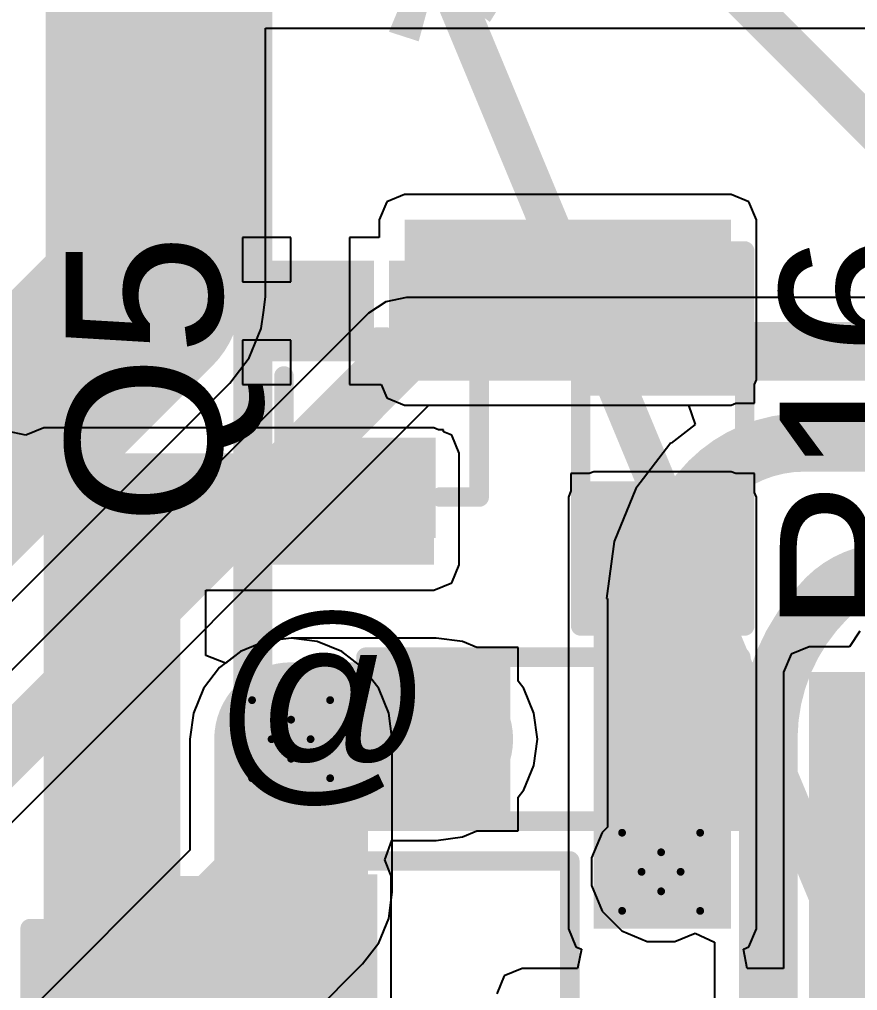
# Model space of a CAD drawing. Header units: millimetres. Extents: x -41 to 155, y -111 to 87.
# Drawn here: x -1.52 to 3.93, y -9.64 to -3.32 of the extents above; entities that cross this region are included whole.
import ezdxf

# ---------------------------------------------------------------- set-up
doc = ezdxf.new("R2010")
doc.units = ezdxf.units.MM
for name, color, linetype in [('BottomLayer', 5, 'Continuous'), ('DrillDrawing', 1, 'Continuous'), ('Mechanical1', 6, 'Continuous'), ('Mechanical2', 216, 'Continuous'), ('TopLayer', 1, 'Continuous'), ('TopOverlay', 2, 'Continuous'), ('TopPaste', 8, 'Continuous'), ('TopSolder', 216, 'Continuous'), ('ViaHoleLayer', 16, 'Continuous')]:
    doc.layers.add(name, color=color, linetype=linetype)
doc.styles.add('Arial', font='', dxfattribs={"height": 0.2})
doc.styles.get('Arial').set_extended_font_data('Arial')

# ---------------------------------------------------------------- blocks, each defined once
blk = doc.blocks.new('SOT_23_2')
at = {"layer": 'TopLayer'}
for points in [[(-0.41000045, 1.46000089), (0.41000045, 1.46000089), (0.41000045, 0.54000019), (-0.41000045, 0.54000019)], [(-1.36000109, -0.54000019), (-0.54000019, -0.54000019), (-0.54000019, -1.46000089), (-1.36000109, -1.46000089)], [(0.54000019, -0.54000019), (1.36000109, -0.54000019), (1.36000109, -1.46000089), (0.54000019, -1.46000089)]]:
    blk.add_hatch(color=1, dxfattribs=at).paths.add_polyline_path(points)
at = {"layer": 'TopPaste'}
for points in [[(-0.41000045, 1.46000089), (0.41000045, 1.46000089), (0.41000045, 0.54000019), (-0.41000045, 0.54000019)], [(-1.36000109, -0.54000019), (-0.54000019, -0.54000019), (-0.54000019, -1.46000089), (-1.36000109, -1.46000089)], [(0.54000019, -0.54000019), (1.36000109, -0.54000019), (1.36000109, -1.46000089), (0.54000019, -1.46000089)]]:
    blk.add_hatch(color=8, dxfattribs=at).paths.add_polyline_path(points)
at = {"layer": 'TopSolder'}
for points in [[(-0.51160045, 1.56160089), (0.51160045, 1.56160089), (0.51160045, 0.43840019), (-0.51160045, 0.43840019)], [(-1.46160109, -0.43840019), (-0.43840019, -0.43840019), (-0.43840019, -1.56160089), (-1.46160109, -1.56160089)], [(0.43840019, -0.43840019), (1.46160109, -0.43840019), (1.46160109, -1.56160089), (0.43840019, -1.56160089)]]:
    blk.add_hatch(color=216, dxfattribs=at).paths.add_polyline_path(points)
at = {"layer": 'TopOverlay', "const_width": 0.127}
for points in [[(-1.5494, -0.5841999999999999), (-1.5494, 0.8128)], [(-0.5588, 0.8128), (-1.5494, 0.8128)], [(1.5494, 0.8128), (0.5588, 0.8128)], [(1.5494, -0.5841999999999999), (1.5494, 0.8128)], [(0.3302, -0.7874), (-0.3302, -0.7874)], [(-1.5494, -1.1684), (-1.6764, -1.0414)], [(-1.6764, -1.2954), (-1.6764, -1.0414)], [(-1.6764, -1.2954), (-1.5494, -1.1684)]]:
    blk.add_lwpolyline(points, dxfattribs=at)
at = {"layer": 'TopOverlay', "const_width": 0.0635}
for points in [[(-1.58115, 0.8128, 1), (-1.51765, 0.8128, 1)], [(-1.58115, 0.8128, 1), (-1.51765, 0.8128, 1)], [(-0.5905499999999999, 0.8128, 1), (-0.52705, 0.8128, 1)], [(0.52705, 0.8128, 1), (0.5905499999999999, 0.8128, 1)], [(1.51765, 0.8128, 1), (1.58115, 0.8128, 1)], [(1.51765, 0.8128, 1), (1.58115, 0.8128, 1)], [(-1.58115, -0.5841999999999999, 1), (-1.51765, -0.5841999999999999, 1)], [(1.51765, -0.5841999999999999, 1), (1.58115, -0.5841999999999999, 1)], [(-0.36195, -0.7874, 1), (-0.29845, -0.7874, 1)], [(0.29845, -0.7874, 1), (0.36195, -0.7874, 1)], [(-1.70815, -1.0414, 1), (-1.64465, -1.0414, 1)], [(-1.70815, -1.0414, 1), (-1.64465, -1.0414, 1)], [(-1.58115, -1.1684, 1), (-1.51765, -1.1684, 1)], [(-1.58115, -1.1684, 1), (-1.51765, -1.1684, 1)], [(-1.70815, -1.2954, 1), (-1.64465, -1.2954, 1)], [(-1.70815, -1.2954, 1), (-1.64465, -1.2954, 1)]]:
    blk.add_lwpolyline(points, format="xyb", close=True, dxfattribs=at)
blk = doc.blocks.new('R___0603_16')
at = {"layer": 'TopLayer'}
for points in [[(-0.3809999999999999, 0.4445), (-0.3809999999999999, -0.4445), (-1.143, -0.4445), (-1.143, 0.4445)], [(1.143, 0.4445), (1.143, -0.4445), (0.3809999999999999, -0.4445), (0.3809999999999999, 0.4445)]]:
    blk.add_hatch(color=1, dxfattribs=at).paths.add_polyline_path(points)
at = {"layer": 'TopPaste'}
for points in [[(-0.3809999999999999, 0.4445), (-0.3809999999999999, -0.4445), (-1.143, -0.4445), (-1.143, 0.4445)], [(1.143, 0.4445), (1.143, -0.4445), (0.3809999999999999, -0.4445), (0.3809999999999999, 0.4445)]]:
    blk.add_hatch(color=8, dxfattribs=at).paths.add_polyline_path(points)
at = {"layer": 'TopSolder'}
for points in [[(-0.2794, 0.5460999999999999), (-0.2794, -0.5460999999999999), (-1.2446, -0.5460999999999999), (-1.2446, 0.5460999999999999)], [(1.2446, 0.5460999999999999), (1.2446, -0.5460999999999999), (0.2794, -0.5460999999999999), (0.2794, 0.5460999999999999)]]:
    blk.add_hatch(color=216, dxfattribs=at).paths.add_polyline_path(points)
at = {"layer": 'TopOverlay', "const_width": 0.127}
for points in [[(-1.2192, 0.5334), (-1.2192, -0.5334)], [(-1.2192, 0.5334), (1.2192, 0.5334)], [(1.2192, 0.5334), (1.2192, -0.5334)], [(-1.2192, -0.5334), (1.2192, -0.5334)]]:
    blk.add_lwpolyline(points, dxfattribs=at)
at = {"layer": 'TopOverlay', "const_width": 0.0635}
for points in [[(-1.25095, 0.5334, 1), (-1.18745, 0.5334, 1)], [(-1.25095, 0.5334, 1), (-1.18745, 0.5334, 1)], [(1.18745, 0.5334, 1), (1.25095, 0.5334, 1)], [(1.18745, 0.5334, 1), (1.25095, 0.5334, 1)], [(-1.25095, -0.5334, 1), (-1.18745, -0.5334, 1)], [(-1.25095, -0.5334, 1), (-1.18745, -0.5334, 1)], [(1.18745, -0.5334, 1), (1.25095, -0.5334, 1)], [(1.18745, -0.5334, 1), (1.25095, -0.5334, 1)]]:
    blk.add_lwpolyline(points, format="xyb", close=True, dxfattribs=at)
blk = doc.blocks.new('R___0603_17')
at = {"layer": 'TopLayer'}
for points in [[(-0.3809999999999999, 0.4445), (-0.3809999999999999, -0.4445), (-1.143, -0.4445), (-1.143, 0.4445)], [(1.143, 0.4445), (1.143, -0.4445), (0.3809999999999999, -0.4445), (0.3809999999999999, 0.4445)]]:
    blk.add_hatch(color=1, dxfattribs=at).paths.add_polyline_path(points)
at = {"layer": 'TopPaste'}
for points in [[(-0.3809999999999999, 0.4445), (-0.3809999999999999, -0.4445), (-1.143, -0.4445), (-1.143, 0.4445)], [(1.143, 0.4445), (1.143, -0.4445), (0.3809999999999999, -0.4445), (0.3809999999999999, 0.4445)]]:
    blk.add_hatch(color=8, dxfattribs=at).paths.add_polyline_path(points)
at = {"layer": 'TopSolder'}
for points in [[(-0.2794, 0.5460999999999999), (-0.2794, -0.5460999999999999), (-1.2446, -0.5460999999999999), (-1.2446, 0.5460999999999999)], [(1.2446, 0.5460999999999999), (1.2446, -0.5460999999999999), (0.2794, -0.5460999999999999), (0.2794, 0.5460999999999999)]]:
    blk.add_hatch(color=216, dxfattribs=at).paths.add_polyline_path(points)
at = {"layer": 'TopOverlay', "const_width": 0.127}
for points in [[(-1.2192, 0.5334), (-1.2192, -0.5334)], [(1.2192, 0.5334), (-1.2192, 0.5334)], [(1.2192, 0.5334), (1.2192, -0.5334)], [(1.2192, -0.5334), (-1.2192, -0.5334)]]:
    blk.add_lwpolyline(points, dxfattribs=at)
at = {"layer": 'TopOverlay', "const_width": 0.0635}
for points in [[(-1.25095, 0.5334, 1), (-1.18745, 0.5334, 1)], [(-1.25095, 0.5334, 1), (-1.18745, 0.5334, 1)], [(1.18745, 0.5334, 1), (1.25095, 0.5334, 1)], [(1.18745, 0.5334, 1), (1.25095, 0.5334, 1)], [(-1.25095, -0.5334, 1), (-1.18745, -0.5334, 1)], [(-1.25095, -0.5334, 1), (-1.18745, -0.5334, 1)], [(1.18745, -0.5334, 1), (1.25095, -0.5334, 1)], [(1.18745, -0.5334, 1), (1.25095, -0.5334, 1)]]:
    blk.add_lwpolyline(points, format="xyb", close=True, dxfattribs=at)
blk = doc.blocks.new('SOT_723_19')
at = {"layer": 'TopLayer'}
for points in [[(-0.2499995, 0.7999996699999999), (0.2499995, 0.7999996699999999), (0.2499995, 0.35000057), (-0.2499995, 0.35000057)], [(-0.6499986999999999, -0.35000057), (-0.1499997, -0.35000057), (-0.1499997, -0.7999996699999999), (-0.6499986999999999, -0.7999996699999999)], [(0.15000224, -0.35000057), (0.65000124, -0.35000057), (0.65000124, -0.7999996699999999), (0.15000224, -0.7999996699999999)]]:
    blk.add_hatch(color=1, dxfattribs=at).paths.add_polyline_path(points)
at = {"layer": 'TopPaste'}
for points in [[(-0.2499995, 0.7999996699999999), (0.2499995, 0.7999996699999999), (0.2499995, 0.35000057), (-0.2499995, 0.35000057)], [(-0.6499986999999999, -0.35000057), (-0.1499997, -0.35000057), (-0.1499997, -0.7999996699999999), (-0.6499986999999999, -0.7999996699999999)], [(0.15000224, -0.35000057), (0.65000124, -0.35000057), (0.65000124, -0.7999996699999999), (0.15000224, -0.7999996699999999)]]:
    blk.add_hatch(color=8, dxfattribs=at).paths.add_polyline_path(points)
at = {"layer": 'TopSolder'}
for points in [[(-0.3515995, 0.90159967), (0.3515995, 0.90159967), (0.3515995, 0.24840057), (-0.3515995, 0.24840057)], [(-0.7515987, -0.24840057), (-0.0483997, -0.24840057), (-0.0483997, -0.90159967), (-0.7515987, -0.90159967)], [(0.04840223999999999, -0.24840057), (0.75160124, -0.24840057), (0.75160124, -0.90159967), (0.04840223999999999, -0.90159967)]]:
    blk.add_hatch(color=216, dxfattribs=at).paths.add_polyline_path(points)
at = {"layer": 'TopOverlay', "const_width": 0.127}
for points in [[(-0.3809999999999999, 0.635), (-0.635, 0.635)], [(-0.635, 0.635), (-0.635, -0.1524)], [(-0.3809999999999999, 0.635), (-0.635, 0.635)], [(-0.635, 0.635), (-0.635, -0.1524)], [(0.635, 0.635), (0.3809999999999999, 0.635)], [(0.635, 0.635), (0.635, -0.1524)], [(-0.8128, -0.5334), (-0.9397999999999999, -0.4064)], [(-0.9397999999999999, -0.4064), (-0.9397999999999999, -0.6604)], [(0.0254, -0.4064), (-0.0254, -0.4064)], [(-0.8128, -0.5334), (-0.9397999999999999, -0.6604)]]:
    blk.add_lwpolyline(points, dxfattribs=at)
at = {"layer": 'TopOverlay', "const_width": 0.0635}
for points in [[(-0.66675, 0.635, 1), (-0.60325, 0.635, 1)], [(-0.66675, 0.635, 1), (-0.60325, 0.635, 1)], [(-0.66675, 0.635, 1), (-0.60325, 0.635, 1)], [(-0.66675, 0.635, 1), (-0.60325, 0.635, 1)], [(-0.41275, 0.635, 1), (-0.34925, 0.635, 1)], [(-0.41275, 0.635, 1), (-0.34925, 0.635, 1)], [(0.34925, 0.635, 1), (0.41275, 0.635, 1)], [(0.60325, 0.635, 1), (0.66675, 0.635, 1)], [(0.60325, 0.635, 1), (0.66675, 0.635, 1)], [(-0.66675, -0.1524, 1), (-0.60325, -0.1524, 1)], [(-0.66675, -0.1524, 1), (-0.60325, -0.1524, 1)], [(0.60325, -0.1524, 1), (0.66675, -0.1524, 1)], [(-0.9715499999999999, -0.4064, 1), (-0.9080499999999999, -0.4064, 1)], [(-0.9715499999999999, -0.4064, 1), (-0.9080499999999999, -0.4064, 1)], [(-0.05714999999999999, -0.4064, 1), (0.00635, -0.4064, 1)], [(-0.00635, -0.4064, 1), (0.05714999999999999, -0.4064, 1)], [(-0.84455, -0.5334, 1), (-0.7810499999999999, -0.5334, 1)], [(-0.84455, -0.5334, 1), (-0.7810499999999999, -0.5334, 1)], [(-0.9715499999999999, -0.6604, 1), (-0.9080499999999999, -0.6604, 1)], [(-0.9715499999999999, -0.6604, 1), (-0.9080499999999999, -0.6604, 1)]]:
    blk.add_lwpolyline(points, format="xyb", close=True, dxfattribs=at)
blk = doc.blocks.new('R___0603_86')
at = {"layer": 'TopLayer'}
for points in [[(-0.3809999999999999, 0.4445), (-0.3809999999999999, -0.4445), (-1.143, -0.4445), (-1.143, 0.4445)], [(1.143, 0.4445), (1.143, -0.4445), (0.3809999999999999, -0.4445), (0.3809999999999999, 0.4445)]]:
    blk.add_hatch(color=1, dxfattribs=at).paths.add_polyline_path(points)
at = {"layer": 'TopPaste'}
for points in [[(-0.3809999999999999, 0.4445), (-0.3809999999999999, -0.4445), (-1.143, -0.4445), (-1.143, 0.4445)], [(1.143, 0.4445), (1.143, -0.4445), (0.3809999999999999, -0.4445), (0.3809999999999999, 0.4445)]]:
    blk.add_hatch(color=8, dxfattribs=at).paths.add_polyline_path(points)
at = {"layer": 'TopSolder'}
for points in [[(-0.2794, 0.5460999999999999), (-0.2794, -0.5460999999999999), (-1.2446, -0.5460999999999999), (-1.2446, 0.5460999999999999)], [(1.2446, 0.5460999999999999), (1.2446, -0.5460999999999999), (0.2794, -0.5460999999999999), (0.2794, 0.5460999999999999)]]:
    blk.add_hatch(color=216, dxfattribs=at).paths.add_polyline_path(points)
at = {"layer": 'TopOverlay', "const_width": 0.127}
for points in [[(1.2192, 0.5334), (-1.2192, 0.5334)], [(-1.2192, -0.5334), (-1.2192, 0.5334)], [(1.2192, -0.5334), (1.2192, 0.5334)], [(1.2192, -0.5334), (-1.2192, -0.5334)]]:
    blk.add_lwpolyline(points, dxfattribs=at)
at = {"layer": 'TopOverlay', "const_width": 0.0635}
for points in [[(-1.25095, 0.5334, 1), (-1.18745, 0.5334, 1)], [(-1.25095, 0.5334, 1), (-1.18745, 0.5334, 1)], [(1.18745, 0.5334, 1), (1.25095, 0.5334, 1)], [(1.18745, 0.5334, 1), (1.25095, 0.5334, 1)], [(-1.25095, -0.5334, 1), (-1.18745, -0.5334, 1)], [(-1.25095, -0.5334, 1), (-1.18745, -0.5334, 1)], [(1.18745, -0.5334, 1), (1.25095, -0.5334, 1)], [(1.18745, -0.5334, 1), (1.25095, -0.5334, 1)]]:
    blk.add_lwpolyline(points, format="xyb", close=True, dxfattribs=at)

msp = doc.modelspace()

# ---------------------------------------------------------------- hatches: boundary and pattern name
at = {"layer": 'BottomLayer'}
h = msp.add_hatch(color=5, dxfattribs=at)
edge = h.paths.add_edge_path()
edge.add_arc((0.24971248, -8.001), 0.2999994, 0, 360)
h = msp.add_hatch(color=5, dxfattribs=at)
edge = h.paths.add_edge_path()
edge.add_arc((2.65671808, -8.8634443), 0.2999994, 0, 360)
at = {"layer": 'TopLayer'}
for points in [[(0.9881997, -5.6642), (3.11149746, -5.6642), (3.11149746, -4.6228), (0.9881997, -4.6228)], [(-1.3589, -10.19485134), (-0.4698999999999999, -10.19485134), (-0.4698999999999999, -6.1411993), (-1.3589, -6.1411993)], [(-1.143, -6.86656234), (1.17909848, -6.86656234), (1.17909848, -6.1411993), (-1.143, -6.1411993)], [(2.21873064, -9.233989659999999), (3.1115, -9.233989659999999), (3.1115, -6.426202539999999), (2.21873064, -6.426202539999999)], [(3.61871768, -10.3886), (4.419599999999999, -10.3886), (4.419599999999999, -7.564434959999999), (3.61871768, -7.564434959999999)], [(3.909263199999999, -8.19759854), (5.81330816, -8.19759854), (5.81330816, -7.564432419999999), (3.909263199999999, -7.564432419999999)], [(-1.3589, -10.2108), (0.7366, -10.2108), (0.7366, -8.889999999999999), (-1.3589, -8.889999999999999)]]:
    msp.add_hatch(color=1, dxfattribs=at).paths.add_polyline_path(points)
h = msp.add_hatch(color=1, dxfattribs=at)
edge = h.paths.add_edge_path()
edge.add_arc((0.24971248, -8.001), 0.2999994, 0, 360)
h = msp.add_hatch(color=1, dxfattribs=at)
edge = h.paths.add_edge_path()
edge.add_arc((2.65671808, -8.8634443), 0.2999994, 0, 360)
at = {"layer": 'ViaHoleLayer'}
h = msp.add_hatch(color=16, dxfattribs=at)
edge = h.paths.add_edge_path()
edge.add_arc((0.24971248, -8.001), 0.1499997, 0, 360)
h = msp.add_hatch(color=16, dxfattribs=at)
edge = h.paths.add_edge_path()
edge.add_arc((2.65671808, -8.8634443), 0.1499997, 0, 360)

# ---------------------------------------------------------------- linework, layer by layer
at = {"layer": 'BottomLayer'}
for p, q in [((0.0829945, -5.12368038), (0.0829945, -3.37565492)), ((0.0829945, -3.37565492), (7.92184598, -3.37565492)), ((0.06946392, -5.22647672), (0.08299704, -5.1237007)), ((0.08299704, -5.1237007), (0.0829945, -5.12368038)), ((0.86701122, -5.15549896), (0.75358752, -5.23128494)), ((1.00080572, -5.12888484), (0.86701122, -5.15549896)), ((6.931327259999999, -5.12888484), (1.00080572, -5.12888484)), ((0.75358752, -5.23128494), (-4.23924476, -10.22411722)), ((0.05593333999999999, -5.329252739999999), (0.06946392, -5.22647672)), ((-0.0234061, -5.52079922), (0.05593333999999999, -5.329252739999999)), ((-0.1496187, -5.685282), (-0.0234061, -5.52079922)), ((-1.833118, -7.3687813), (-0.14962886, -5.68528962)), ((-0.14962886, -5.68528962), (-0.1496187, -5.685282)), ((-3.64240826, -10.61615352), (1.14562382, -5.828121439999999)), ((1.14562382, -5.828121439999999), (2.83473906, -5.828121439999999)), ((2.83473906, -5.828121439999999), (2.87785048, -5.95512144)), ((2.87785048, -5.95512144), (2.72195036, -6.074750359999999)), ((2.72067782, -6.07347782), (2.49328178, -6.3698247)), ((2.72195036, -6.074750359999999), (2.72067782, -6.07347782)), ((2.49328178, -6.3698247), (2.35033566, -6.714931959999999)), ((2.35033566, -6.714931959999999), (2.30157782, -7.08527412)), ((2.30157782, -7.08527412), (2.30709978, -7.08527412)), ((2.30709978, -7.08527412), (2.30709978, -8.573274699999999)), ((0.07940294, -7.36539294), (-0.07930134, -7.43113068)), ((0.24971248, -7.342972359999999), (0.07940294, -7.36539294)), ((0.42002202, -7.36539294), (0.24971248, -7.342972359999999)), ((0.5787262999999999, -7.43113068), (0.42002202, -7.36539294)), ((-0.07930134, -7.43113068), (-0.2155825, -7.535705019999999)), ((0.7150074599999999, -7.535705019999999), (0.5787262999999999, -7.43113068)), ((-0.2155825, -7.535705019999999), (-0.32015684, -7.671986179999999)), ((0.8195817999999999, -7.671986179999999), (0.7150074599999999, -7.535705019999999)), ((-0.32015684, -7.671986179999999), (-0.38589458, -7.830690459999999)), ((0.8853195399999999, -7.830690459999999), (0.8195817999999999, -7.671986179999999)), ((-0.38589458, -7.830690459999999), (-0.40831516, -8.001)), ((0.9077401199999999, -8.001), (0.8853195399999999, -7.830690459999999)), ((-0.40831516, -8.001), (-0.40831516, -8.7233252)), ((0.9077401199999999, -8.99588752), (0.9077401199999999, -8.001)), ((2.30709978, -8.573274699999999), (2.27319332, -8.60718116)), ((2.27319332, -8.60718116), (2.20431868, -8.77345718)), ((-0.40831516, -8.7233252), (-2.47189498, -10.78690502)), ((2.20431868, -8.77345718), (2.20431868, -8.95343142)), ((2.20431868, -8.95343142), (2.27319332, -9.119707439999999)), ((0.8853195399999999, -9.16619706), (0.9077401199999999, -8.99588752)), ((2.27319332, -9.119707439999999), (2.40045494, -9.24696906)), ((0.8195817999999999, -9.32490134), (0.8853195399999999, -9.16619706)), ((2.40045494, -9.24696906), (2.56673096, -9.3158437)), ((2.7467052, -9.3158437), (2.87734756, -9.261728999999999)), ((2.87734756, -9.261728999999999), (3.0043501, -9.321535840000001)), ((0.7150074599999999, -9.4611825), (0.8195817999999999, -9.32490134)), ((2.56673096, -9.3158437), (2.7467052, -9.3158437)), ((3.0043501, -9.321535840000001), (3.0043501, -11.01798914)), ((-1.54130502, -11.71749498), (0.7150074599999999, -9.4611825))]:
    msp.add_line(p, q, dxfattribs=at)
for points, const_width in [([(-0.7111999999999999, -5.1237007), (-0.7111999999999999, -2.5654)], 1.27), ([(-2.3946993, -6.8072), (-0.7111999999999999, -5.1237007)], 1.27), ([(-3.99202656, -10.47133542), (1.00080572, -5.47850314)], 0.3809999999999999), ([(1.00080572, -5.47850314), (7.205703140000001, -5.47850314)], 0.3809999999999999), ([(3.58500934, -6.0706), (4.67073742, -6.0706)], 0.3809999999999999), ([(2.65671808, -8.8634443), (2.65671808, -7.08527412)], 0.3809999999999999), ([(0.24971248, -8.99588752), (0.24971248, -8.001)], 1.00000054), ([(3.3539684, -13.44960988), (3.3539684, -7.999067059999999)], 0.3809999999999999), ([(-2.0066, -11.2522), (0.24971248, -8.99588752)], 1.00000054)]:
    msp.add_lwpolyline(points, dxfattribs=dict(at, const_width=const_width))
for points, const_width in [([(-1.0287, -5.1237007, 1), (-0.3937, -5.1237007, 1)], 0.635), ([(-1.0287, -5.1237007, 1), (-0.3937, -5.1237007, 1)], 0.635), ([(0.9055557199999998, -5.47850314, 1), (1.09605572, -5.47850314, 1)], 0.1905), ([(0.9055557199999998, -5.47850314, 1), (1.09605572, -5.47850314, 1)], 0.1905), ([(3.48975934, -6.0706, 1), (3.68025934, -6.0706, 1)], 0.1905), ([(3.48975934, -6.0706, 1), (3.68025934, -6.0706, 1)], 0.1905), ([(2.87655, -6.324599999999999, 1), (3.06705, -6.324599999999999, 1)], 0.1905), ([(2.87655, -6.324599999999999, 1), (3.06705, -6.324599999999999, 1)], 0.1905), ([(2.56146808, -7.08527412, 1), (2.75196808, -7.08527412, 1)], 0.1905), ([(2.56146808, -7.08527412, 1), (2.75196808, -7.08527412, 1)], 0.1905), ([(3.63722412, -7.08527412, 1), (3.82772412, -7.08527412, 1)], 0.1905), ([(3.63722412, -7.08527412, 1), (3.82772412, -7.08527412, 1)], 0.1905), ([(-0.00028702, -8.001, 1), (0.4997119799999999, -8.001, 1)], 0.499999), ([(3.2587184, -7.999067059999999, 1), (3.4492184, -7.999067059999999, 1)], 0.1905), ([(3.2587184, -7.999067059999999, 1), (3.4492184, -7.999067059999999, 1)], 0.1905), ([(3.258814919999999, -7.983273339999998, 1), (3.44931492, -7.983273339999998, 1)], 0.1905), ([(3.258814919999999, -7.983273339999998, 1), (3.44931492, -7.983273339999998, 1)], 0.1905), ([(-0.00028702, -8.99588752, 1), (0.4997119799999999, -8.99588752, 1)], 0.499999), ([(-0.00028702, -8.99588752, 1), (0.4997119799999999, -8.99588752, 1)], 0.499999), ([(2.56146808, -8.8634443, 1), (2.75196808, -8.8634443, 1)], 0.1905)]:
    msp.add_lwpolyline(points, format="xyb", close=True, dxfattribs=dict(at, const_width=const_width))
at = {"layer": 'BottomLayer', "const_width": 0.3809999999999999}
for points in [[(2.9718, -6.324599999999999, -0.198912367379658), (3.58500934, -6.0706)], [(2.65671808, -7.08527412, -0.198912367379658), (2.9718, -6.324599999999999)], [(3.73247412, -7.08527412, -0.198912367379658), (4.13694118, -6.917738259999999)], [(3.35406492, -7.983273339999998, -0.1957379662162805), (3.73247412, -7.08527412)], [(3.3539684, -7.999067059999999, -0.003055438572332334), (3.35406492, -7.983273339999998)]]:
    msp.add_lwpolyline(points, format="xyb", dxfattribs=at)
at = {"layer": 'DrillDrawing', "const_width": 0.0508}
for points in [[(-0.00428752, -7.746999999999999), (0.24971248, -7.874)], [(-0.00428752, -7.746999999999999), (0.12271248, -8.001)], [(0.24971248, -7.874), (0.50371248, -7.746999999999999)], [(0.37671248, -8.001), (0.50371248, -7.746999999999999)], [(-0.00428752, -8.254999999999999), (0.12271248, -8.001)], [(0.37671248, -8.001), (0.50371248, -8.254999999999999)], [(-0.00428752, -8.254999999999999), (0.24971248, -8.128)], [(0.24971248, -8.128), (0.50371248, -8.254999999999999)], [(2.40271808, -8.6094443), (2.65671808, -8.736444299999999)], [(2.40271808, -8.6094443), (2.52971808, -8.8634443)], [(2.65671808, -8.736444299999999), (2.91071808, -8.6094443)], [(2.78371808, -8.8634443), (2.91071808, -8.6094443)], [(2.40271808, -9.117444299999999), (2.52971808, -8.8634443)], [(2.78371808, -8.8634443), (2.91071808, -9.117444299999999)], [(2.40271808, -9.117444299999999), (2.65671808, -8.9904443)], [(2.65671808, -8.9904443), (2.91071808, -9.117444299999999)]]:
    msp.add_lwpolyline(points, dxfattribs=at)
at = {"layer": 'DrillDrawing', "const_width": 0.0254}
for points in [[(-0.01698752, -7.746999999999999, 1), (0.008412479999999998, -7.746999999999999, 1)], [(-0.01698752, -7.746999999999999, 1), (0.008412479999999998, -7.746999999999999, 1)], [(0.49101248, -7.746999999999999, 1), (0.51641248, -7.746999999999999, 1)], [(0.49101248, -7.746999999999999, 1), (0.51641248, -7.746999999999999, 1)], [(0.23701248, -7.874, 1), (0.26241248, -7.874, 1)], [(0.23701248, -7.874, 1), (0.26241248, -7.874, 1)], [(0.11001248, -8.001, 1), (0.13541248, -8.001, 1)], [(0.11001248, -8.001, 1), (0.13541248, -8.001, 1)], [(0.36401248, -8.001, 1), (0.3894124799999999, -8.001, 1)], [(0.36401248, -8.001, 1), (0.3894124799999999, -8.001, 1)], [(0.23701248, -8.128, 1), (0.26241248, -8.128, 1)], [(0.23701248, -8.128, 1), (0.26241248, -8.128, 1)], [(-0.01698752, -8.254999999999999, 1), (0.008412479999999998, -8.254999999999999, 1)], [(-0.01698752, -8.254999999999999, 1), (0.008412479999999998, -8.254999999999999, 1)], [(0.49101248, -8.254999999999999, 1), (0.51641248, -8.254999999999999, 1)], [(0.49101248, -8.254999999999999, 1), (0.51641248, -8.254999999999999, 1)], [(2.39001808, -8.6094443, 1), (2.41541808, -8.6094443, 1)], [(2.39001808, -8.6094443, 1), (2.41541808, -8.6094443, 1)], [(2.898018079999999, -8.6094443, 1), (2.92341808, -8.6094443, 1)], [(2.898018079999999, -8.6094443, 1), (2.92341808, -8.6094443, 1)], [(2.64401808, -8.736444299999999, 1), (2.66941808, -8.736444299999999, 1)], [(2.64401808, -8.736444299999999, 1), (2.66941808, -8.736444299999999, 1)], [(2.51701808, -8.8634443, 1), (2.54241808, -8.8634443, 1)], [(2.51701808, -8.8634443, 1), (2.54241808, -8.8634443, 1)], [(2.77101808, -8.8634443, 1), (2.79641808, -8.8634443, 1)], [(2.77101808, -8.8634443, 1), (2.79641808, -8.8634443, 1)], [(2.64401808, -8.9904443, 1), (2.66941808, -8.9904443, 1)], [(2.64401808, -8.9904443, 1), (2.66941808, -8.9904443, 1)], [(2.39001808, -9.117444299999999, 1), (2.41541808, -9.117444299999999, 1)], [(2.39001808, -9.117444299999999, 1), (2.41541808, -9.117444299999999, 1)], [(2.898018079999999, -9.117444299999999, 1), (2.92341808, -9.117444299999999, 1)], [(2.898018079999999, -9.117444299999999, 1), (2.92341808, -9.117444299999999, 1)]]:
    msp.add_lwpolyline(points, format="xyb", close=True, dxfattribs=at)
at = {"layer": 'Mechanical1', "const_width": 0.254}
for points in [[(0, -38.0238), (0, 38.0000002)], [(-0.00720344, 0.00636778), (14.59779656, -35.14139276)], [(0, 0), (27.4574, -27.4574)]]:
    msp.add_lwpolyline(points, dxfattribs=at)
msp.add_lwpolyline([(-26.73261862, 19.82835506, -3.064050539179198), (-27.01640773999999, -19.42715952)], format="xyb", dxfattribs=at)
at = {"layer": 'Mechanical2', "const_width": 0.254}
msp.add_lwpolyline([(-27.77328456, 19.43499542, -3.216015777354795), (-28.0670254, -19.00832622)], format="xyb", dxfattribs=at)
at = {"layer": 'TopLayer'}
for p, q in [((0.9881997, -4.45784224), (0.8715578199999999, -4.50615812)), ((3.1115, -4.45784224), (0.9881997, -4.45784224)), ((3.228141879999999, -4.50615812), (3.1115, -4.45784224)), ((0.8715578199999999, -4.50615812), (0.82324194, -4.6228)), ((3.27645776, -4.6228), (3.228141879999999, -4.50615812)), ((0.82324194, -4.6228), (0.82324194, -4.7372016)), ((3.27645776, -5.6642), (3.27645776, -4.6228)), ((0.24770334, -4.7372016), (-0.06580124, -4.7372016)), ((-0.06580124, -4.7372016), (-0.06580124, -5.0256948)), ((0.24770334, -5.0256948), (0.24770334, -4.7372016)), ((0.82324194, -4.7372016), (0.6287033399999999, -4.7372016)), ((0.6287033399999999, -4.7372016), (0.6287033399999999, -5.216194799999999)), ((-0.06580124, -5.0256948), (0.24770334, -5.0256948)), ((0.6287033399999999, -5.216194799999999), (0.6287033399999999, -5.695198159999999)), ((0.24770334, -5.406694799999999), (-0.06580124, -5.406694799999999)), ((-0.06580124, -5.406694799999999), (-0.06580124, -5.695198159999999)), ((0.24770334, -5.695198159999999), (0.24770334, -5.406694799999999)), ((3.2639, -5.694517439999999), (3.27645776, -5.6642)), ((-0.06580124, -5.695198159999999), (0.24770334, -5.695198159999999)), ((0.6287033399999999, -5.695198159999999), (0.8360816399999998, -5.695198159999999)), ((0.8360816399999998, -5.695198159999999), (0.8715578199999999, -5.78084188)), ((3.2639, -5.8166), (3.2639, -5.694517439999999)), ((0.8715578199999999, -5.78084188), (0.9881997, -5.829157759999999)), ((0.9881997, -5.829157759999999), (3.1115, -5.829157759999999)), ((3.1115, -5.829157759999999), (3.14181744, -5.8166)), ((3.14181744, -5.8166), (3.2639, -5.8166)), ((-1.47553934, -6.02455742), (-1.6005048, -5.99659456)), ((-1.3589, -5.976241539999999), (-1.47553934, -6.02455742)), ((1.17909848, -5.976241539999999), (-1.3589, -5.976241539999999)), ((1.209421, -5.98880184), (1.17909848, -5.976241539999999)), ((1.2405995, -5.98880184), (1.209421, -5.98880184)), ((1.2405995, -6.001717739999999), (1.2405995, -5.98880184)), ((1.29574036, -6.02455742), (1.2405995, -6.001717739999999)), ((1.34405624, -6.1411993), (1.29574036, -6.02455742)), ((1.34405624, -6.86656234), (1.34405624, -6.1411993)), ((2.1884132, -6.2738), (2.0701, -6.2738)), ((2.0701, -6.2738), (2.0701, -6.38678428)), ((2.21873064, -6.26124224), (2.1884132, -6.2738)), ((3.1115, -6.26124224), (2.21873064, -6.26124224)), ((3.14181744, -6.2738), (3.1115, -6.26124224)), ((3.2639, -6.2738), (3.14181744, -6.2738)), ((3.2639, -6.39588256), (3.2639, -6.2738)), ((2.0701, -6.38678428), (2.05377288, -6.4262)), ((2.05377288, -6.4262), (2.05377288, -9.233989659999999)), ((3.27645776, -6.4262), (3.2639, -6.39588256)), ((3.27645776, -9.233989659999999), (3.27645776, -6.4262)), ((1.29574036, -6.983204219999999), (1.34405624, -6.86656234)), ((1.17909848, -7.0315201), (1.29574036, -6.983204219999999)), ((-0.30494224, -7.4558144), (-0.30494224, -7.0315201)), ((-0.30494224, -7.0315201), (1.17909848, -7.0315201)), ((3.94984224, -7.298735719999999), (3.88253224, -7.39947466)), ((0.07940294, -7.36539294), (-0.07930134, -7.43113068)), ((0.24971248, -7.342972359999999), (0.07940294, -7.36539294)), ((1.1938, -7.342972359999999), (0.24971248, -7.342972359999999)), ((1.36410954, -7.36539294), (1.1938, -7.342972359999999)), ((1.45755614, -7.404099999999999), (1.36410954, -7.36539294)), ((-0.07930134, -7.43113068), (-0.17794224, -7.506820139999999)), ((1.7272, -7.404099999999999), (1.45755614, -7.404099999999999)), ((1.7272, -7.624460239999999), (1.7272, -7.404099999999999)), ((3.5020758, -7.447790539999999), (3.45375992, -7.564432419999999)), ((3.61871768, -7.39947466), (3.5020758, -7.447790539999999)), ((3.88253224, -7.39947466), (3.61871768, -7.39947466)), ((-0.17794224, -7.506820139999999), (-0.30494224, -7.4558144)), ((3.45375992, -7.564432419999999), (3.45375992, -9.492531179999999)), ((1.76366932, -7.671986179999999), (1.7272, -7.624460239999999)), ((1.82940706, -7.830690459999999), (1.76366932, -7.671986179999999)), ((1.85182764, -8.001), (1.82940706, -7.830690459999999)), ((1.82940706, -8.17130954), (1.85182764, -8.001)), ((1.76366932, -8.33001382), (1.82940706, -8.17130954)), ((1.7272, -8.37753976), (1.76366932, -8.33001382)), ((1.7272, -8.597900000000001), (1.7272, -8.37753976)), ((1.1938, -8.65902764), (1.36410954, -8.63660706)), ((1.36410954, -8.63660706), (1.45755614, -8.597900000000001)), ((1.45755614, -8.597900000000001), (1.7272, -8.597900000000001)), ((0.8584895199999999, -8.78602764), (0.9048470599999999, -8.65902764)), ((0.9048470599999999, -8.65902764), (1.1938, -8.65902764)), ((0.90155776, -8.889999999999999), (0.8584895199999999, -8.78602764)), ((0.90155776, -10.2108), (0.90155776, -8.889999999999999)), ((2.05377288, -9.233989659999999), (2.10208876, -9.350631539999998)), ((3.228141879999999, -9.350631539999998), (3.27645776, -9.233989659999999)), ((2.10208876, -9.350631539999998), (2.1380577, -9.36553118)), ((2.1380577, -9.36553118), (2.11279486, -9.492531179999999)), ((3.19217294, -9.36553118), (3.228141879999999, -9.350631539999998)), ((3.21743578, -9.492531179999999), (3.19217294, -9.36553118)), ((1.7526, -9.492531179999999), (1.63595812, -9.540847059999999)), ((2.11279486, -9.492531179999999), (1.7526, -9.492531179999999)), ((3.45375992, -9.492531179999999), (3.21743578, -9.492531179999999)), ((1.63595812, -9.540847059999999), (1.58764224, -9.65748894))]:
    msp.add_line(p, q, dxfattribs=at)
at = {"layer": 'TopLayer', "const_width": 1.00000054}
msp.add_lwpolyline([(0.24971248, -8.001), (1.1938, -8.001)], dxfattribs=at)
at = {"layer": 'TopLayer', "const_width": 0.499999}
for points in [[(-0.00028702, -8.001, 1), (0.4997119799999999, -8.001, 1)], [(0.9438005, -8.001, 1), (1.4437995, -8.001, 1)]]:
    msp.add_lwpolyline(points, format="xyb", close=True, dxfattribs=at)

# ---------------------------------------------------------------- block references
for name, p, rotation in [('R___0603_16', (2.667, -6.045199999999999), 90), ('SOT_723_19', (0.8382, -5.7912), 180), ('R___0603_17', (1.9558, -8.001), 180), ('SOT_23_2', (1.24971302, -10.34217134), 270), ('R___0603_86', (-0.9143999999999999, -10.4521), 270)]:
    msp.add_blockref(name, p, dxfattribs=dict(rotation=rotation))

# ---------------------------------------------------------------- texts
at = {"layer": 'TopOverlay', "style": 'Arial'}
for s, height, p in [('*', 2.032, (2.64438384, -3.50803718)), ('Q5', 1.016, (-0.19969734, -6.60821132)), ('R16', 1.016, (4.44479426, -7.319124299999999))]:
    msp.add_text(s, height=height, rotation=90, dxfattribs=at).set_placement(p)
msp.add_text('@', height=1.016, dxfattribs=at).set_placement((-0.26171652, -8.23160406))

doc.saveas('drawing.dxf')
